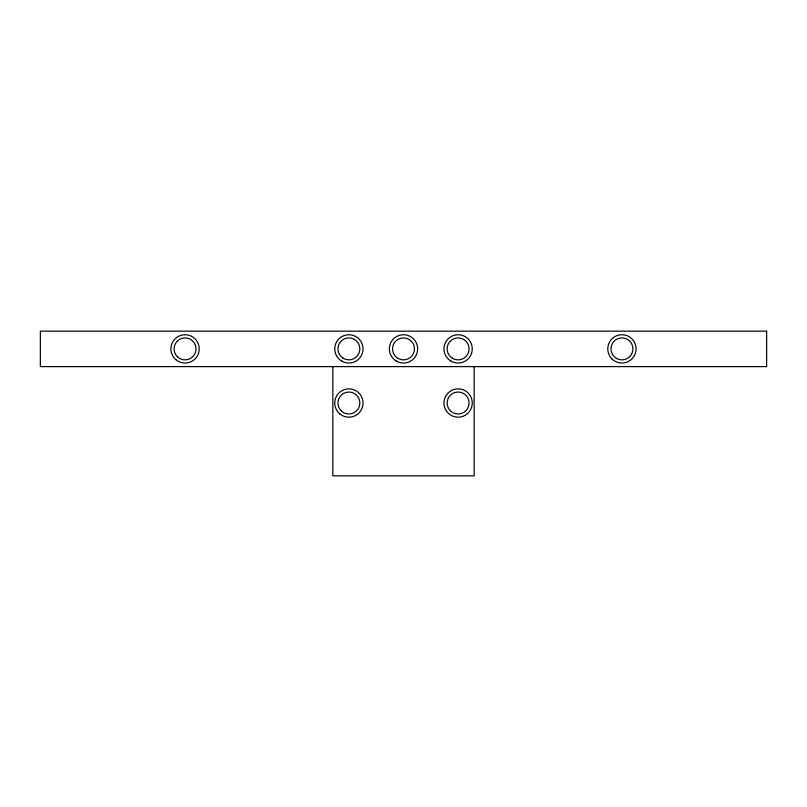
<?xml version="1.0" encoding="UTF-8"?>
<svg xmlns="http://www.w3.org/2000/svg" width="807" height="807" viewBox="0 0 807 807"><rect width="100%" height="100%" fill="white"/><g stroke="black" fill="none" stroke-linecap="round" stroke-linejoin="round"><path stroke-width="1.21" d="M474.163 366.61L474.163 475.837L332.837 475.837L332.837 366.61M766.65 331.163L40.35 331.163L40.35 366.61L766.65 366.61L766.65 331.163M341.532 411.146A10.965 10.965 0 0 0 359.609 405.326A10.965 10.965 0 0 0 345.527 392.585A10.965 10.965 0 0 0 341.532 411.146M451.153 411.489A10.965 10.965 0 0 0 468.928 404.811A10.965 10.965 0 0 0 454.25 392.757A10.965 10.965 0 0 0 451.153 411.489M175.855 359.65A14.163 14.163 0 0 0 198.986 351.489A14.163 14.163 0 0 0 180.344 335.541A14.163 14.163 0 0 0 175.855 359.65M396.419 361.153A14.163 14.163 0 0 0 417.663 348.886A14.163 14.163 0 0 0 396.419 336.63A14.163 14.163 0 0 0 396.419 361.153M611.928 358.903A14.163 14.163 0 0 0 635.613 352.558A14.163 14.163 0 0 0 618.273 335.208A14.163 14.163 0 0 0 611.928 358.903M341.815 361.153A14.163 14.163 0 0 0 363.049 348.886A14.163 14.163 0 0 0 341.815 336.63A14.163 14.163 0 0 0 341.815 361.153M450.79 361.011A14.163 14.163 0 0 0 472.266 349.159A14.163 14.163 0 0 0 451.264 336.489A14.163 14.163 0 0 0 450.79 361.011M339.949 414.001A14.163 14.163 0 0 0 362.868 405.275A14.163 14.163 0 0 0 343.853 389.791A14.163 14.163 0 0 0 339.949 414.001M448.611 413.527A14.163 14.163 0 0 0 471.954 405.992A14.163 14.163 0 0 0 453.766 389.539A14.163 14.163 0 0 0 448.611 413.527M177.389 356.714A10.965 10.965 0 0 0 195.677 351.63A10.965 10.965 0 0 0 182.12 338.325A10.965 10.965 0 0 0 177.389 356.714M398.022 358.389A10.965 10.965 0 0 0 414.465 348.886A10.965 10.965 0 0 0 398.022 339.394A10.965 10.965 0 0 0 398.022 358.389M616.457 358.389A10.965 10.965 0 0 0 632.9 348.886A10.965 10.965 0 0 0 616.457 339.394A10.965 10.965 0 0 0 616.457 358.389M342.743 357.965A10.965 10.965 0 0 0 359.821 349.673A10.965 10.965 0 0 0 344.105 339.031A10.965 10.965 0 0 0 342.743 357.965M452.394 358.247A10.965 10.965 0 0 0 469.069 349.169A10.965 10.965 0 0 0 452.868 339.263A10.965 10.965 0 0 0 452.394 358.247"/></g></svg>
